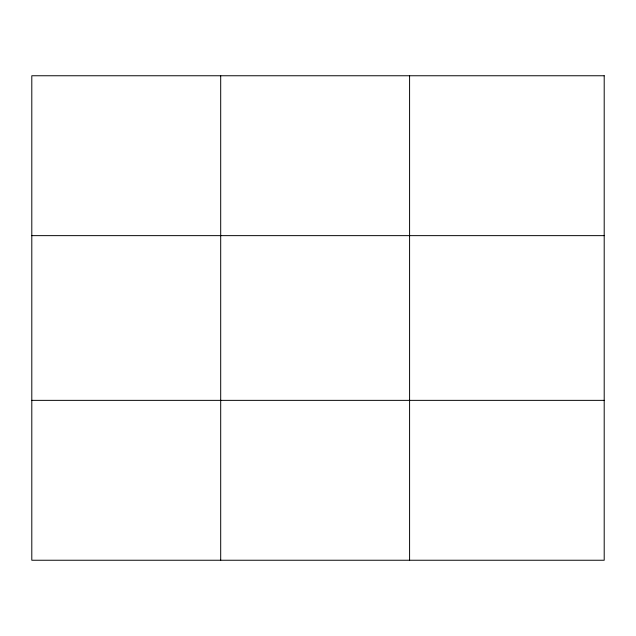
<?xml version="1.0" encoding="UTF-8"?>
<svg xmlns="http://www.w3.org/2000/svg" width="636" height="636" viewBox="0 0 636 636"><rect width="100%" height="100%" fill="white"/><g stroke="black" fill="none" stroke-linecap="round" stroke-linejoin="round"><path stroke-width="0.95" d="M220.692 75.756L220.692 560.244M409.584 75.756L409.584 560.244M31.8 235.638L604.2 235.638M31.8 400.362L604.2 400.362M604.2 75.756L604.2 560.244L31.8 560.244L31.8 75.756L604.2 75.756"/></g></svg>
